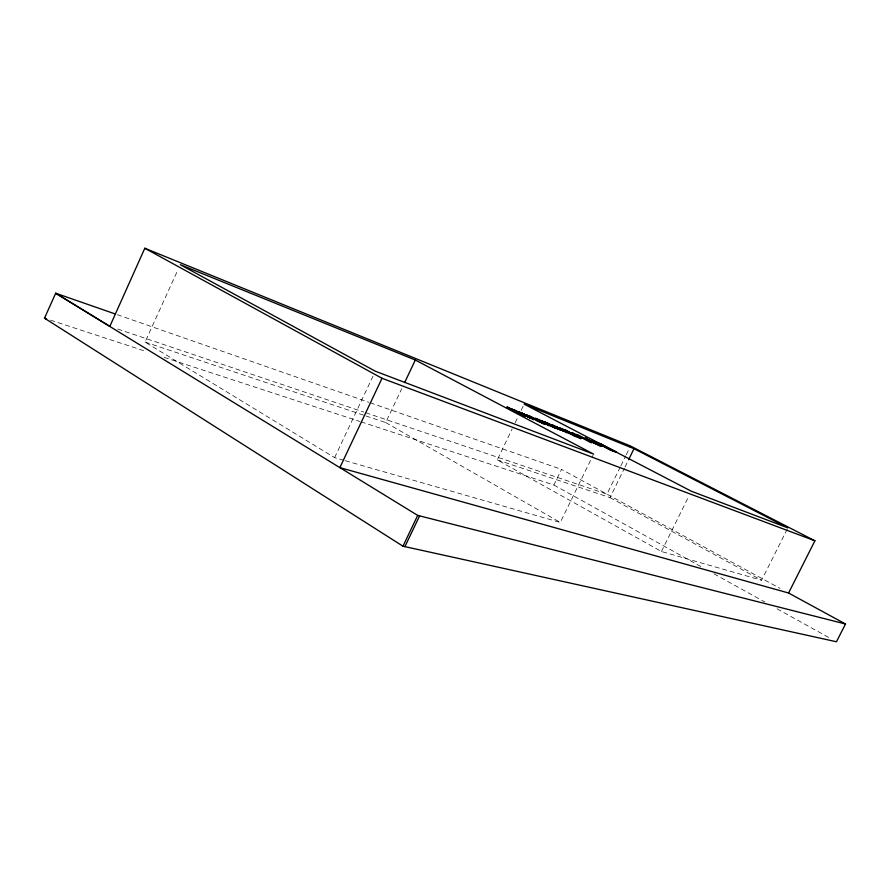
<?xml version="1.0" encoding="UTF-8"?>
<svg xmlns="http://www.w3.org/2000/svg" width="890" height="890" viewBox="0 0 890 890"><rect width="100%" height="100%" fill="white"/><g stroke="black" fill="none" stroke-linecap="round" stroke-linejoin="round"><path stroke-width="0.67" stroke-dasharray="4.45 3.34" d="M343.952 460.319L334.607 457.638L145.037 342.049L178.011 269.681M334.607 457.638L372.966 376.236M365.979 415.964L385.704 422.561L401.69 388.785M787.272 529.094L761.573 580.247L661.437 551.5L497.265 459.885L512.184 428.924M515.165 422.728L518.158 416.531M521.139 410.334L524.121 404.138M361.006 421.849L553.892 485.017L561.49 469.386L780.04 588.368M345.287 460.709L560.277 522.441L592.996 455.346M620.263 467.005L606.969 494.15L364.989 412.471M620.875 465.77L625.703 455.891M626.304 454.657L630.543 446.024M497.265 459.885L610.028 497.61L624.413 468.274M625.014 467.05L628.006 460.931M661.437 551.5L688.849 496.119M50.552 320.155L145.671 351.316M164.161 357.368L359.682 421.415M145.037 342.049L364.666 415.519M117.747 329.033L363.676 412.037M117.28 314.682L368.872 402.302M370.173 402.758L561.49 469.386M610.028 497.61L761.573 580.247M553.892 485.017L701.843 567.086M713.969 573.816L764.91 602.063M777.037 608.793L830.403 638.386M385.704 422.561L560.277 522.441"/><path stroke-width="1.33" d="M535.168 418.701L549.208 425.698L545.848 423.774M788.573 593.007L814.906 540.797L382.01 378.272L339.858 467.628L788.573 593.007L845.5 624.001L836.466 641.757L402.97 546.204L44.5 318.175L55.692 293.233L114.665 313.77M814.906 540.797L630.543 446.024L144.814 248.243L109.848 326.363L55.859 293.333M404.661 382.533L415.319 360.016L593.597 454.1L375.324 371.219L180.292 264.686L415.319 360.016M402.97 546.204L417.699 515.399L845.5 624.001M404.906 546.638L419.613 515.889M515.544 411.492L522.975 414.851L522.141 414.306L522.797 415.296L507.122 407.053L526.268 416.164L514.52 409.978L511.839 409.478M506.899 407.52L509.592 408.032M521.918 414.784L526.268 416.164M526.379 415.207L530.44 416.387L545.158 424.029L536.37 420.458M537.783 420.469L528.248 415.608L537.56 420.937M538.038 421.337L545.158 424.029M540.074 420.336L538.328 419.635L539.218 420.503M531.808 417.621L540.13 421.393M542.611 422.038L540.597 421.148M539.907 421.86L541.32 421.86M541.621 421.226L545.77 422.528L544.958 422.65M542.833 421.582L535.38 418.244L546.482 423.84L541.988 421.905L541.576 422.728L542.755 423.195M542.6 423.573L543.145 422.361M553.18 427.289L555.672 427.723L553.18 427.289L539.051 420.058M557.73 429.08L560.211 429.514L557.73 429.08L541.843 420.77M559.699 428.346L562.113 428.78L580.959 438.625L566.507 430.504L564.104 430.081L566.507 430.504M568.399 432.618L570.813 433.041L568.399 432.618L552.601 425.053L564.26 431.405L563.403 431.072L547.528 423.039M564.616 430.927L574.428 436.067L576.82 436.467L570.268 433.041L581.17 438.18M574.061 433.497L571.692 433.085L577.287 435.177M572.459 433.897L570.045 433.486M575.975 434.765L578.322 435.177L587.178 439.805L575.975 434.765L590.548 442.386L591.828 442.363L589.391 440.517L601.195 446.046L590.304 441.484M559.921 427.901L579.001 437.324M586.966 440.239L585.208 438.303L594.487 442.686L591.961 442.019M585.464 438.514L586.721 438.492L585.464 438.514L588.768 440.239M590.548 442.386L591.828 442.363M591.883 440.528L594.865 442.63L597.123 443.009L591.883 440.528L597.123 443.009M593.93 441.34L596.912 443.431M611.052 450.207L616.358 451.998L602.029 444.544L597.257 443.198L611.152 450.44M611.564 450.418L612.765 450.385L611.764 449.995M628.607 459.707L633.991 448.705L787.884 527.87L691.285 491.202L524.121 404.138L633.991 448.705M44.656 318.275L46.58 318.854L44.5 318.175M553.001 425.709L552.39 425.498L552.957 425.954M546.916 422.984L559.999 429.959M519.159 412.359L518.492 412.126L518.992 412.571M574.428 436.067L576.609 436.923M578.789 437.769L580.959 438.625M616.358 451.998L609.138 448.76M523.598 415.675L526.046 416.631M602.029 444.544L597.457 442.764L612.554 450.807M535.813 418.934L536.981 419.39M545.069 422.583L546.204 423.028M527.57 415.675L528.716 416.164M538.205 419.902L539.551 420.514M542.733 421.771L549.43 425.231L541.988 421.905M522.619 413.961L523.387 414.317M611.363 450.006L607.136 447.97M584.997 438.737L588.479 440.383M610.373 449.895L600.316 444.077L616.147 452.432M557.029 427.567L557.808 427.945M524.255 414.495L525.868 415.274M540.82 420.692L541.665 421.126M561.412 429.559L564.482 430.96L555.66 426.455L567.308 432.807L544.903 422.027L545.77 422.528M559.176 428.68L567.52 432.351L565.873 431.305M550.343 424.919L551.767 425.654M527.748 416.298L530.974 417.766L521.918 413.127L533.944 419.702L512.062 409M527.525 416.765L530.74 418.233L526.924 416.131M518.002 412.459L521.262 413.95L520.461 413.427M585.676 438.08L601.195 446.046M591.338 441.44L600.984 446.48M590.971 441.384L594.286 443.12M576.186 434.331L590.771 441.952M571.914 432.64L575.14 434.331M564.316 429.647L570.813 433.041M549.564 425.086L555.46 428.179M526.602 414.74L528.248 415.608M541.098 422.316L544.936 424.497M507.122 407.053L521.062 414.384L509.369 408.499M144.814 248.243L382.01 378.272M55.692 293.233L417.699 515.399M589.18 440.951L591.616 442.808M585.208 438.303L587.178 439.805M534.2 419.146L518.67 411.747L534.2 419.146"/></g></svg>
